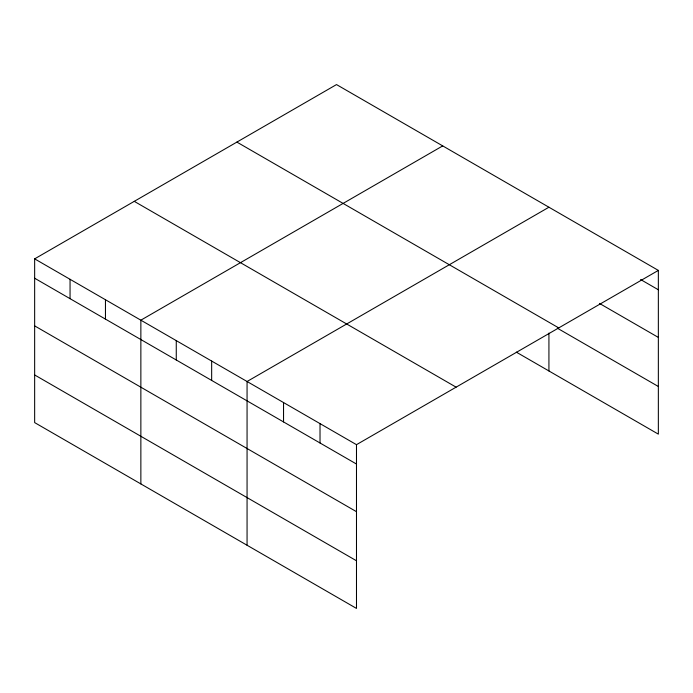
<?xml version="1.0" encoding="UTF-8"?>
<svg xmlns="http://www.w3.org/2000/svg" width="693" height="693" viewBox="0 0 693 693"><rect width="100%" height="100%" fill="white"/><g stroke="black" fill="none" stroke-linecap="round" stroke-linejoin="round"><path stroke-width="1.04" d="M516.32 352.139L658.35 434.139L658.35 270.4L336.512 84.581L34.65 258.861L34.65 422.6L356.488 608.419L356.488 444.672L34.65 258.861M442.714 145.902L140.861 320.175L140.861 483.922M548.925 207.224L247.063 381.496L247.063 545.235M356.488 444.672L658.35 270.4M640.583 279.513L658.35 289.769M599.428 303.395L658.35 337.413M236.893 142.091L558.74 327.91M557.345 328.179L658.35 386.495M134.26 201.351L456.107 387.162M34.65 278.231L356.488 464.041M34.65 325.875L356.488 511.685M34.65 374.956L356.488 560.776M548.925 333.064L548.925 370.963M320.019 423.614L320.019 442.983M283.541 402.555L283.541 421.924M211.66 361.062L211.66 380.431M176.265 340.618L176.265 359.988M105.457 299.74L105.457 319.109M70.054 279.296L70.054 298.674"/></g></svg>
